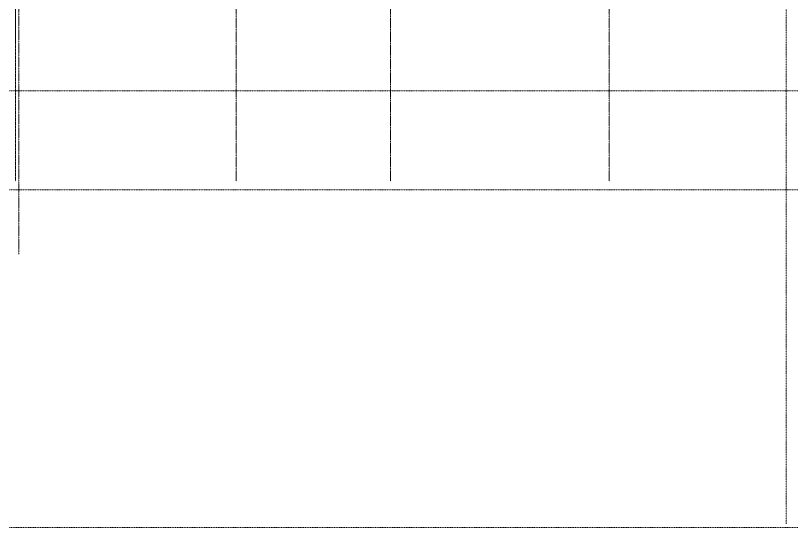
# Model space of a CAD drawing. Header units: millimetres. Extents: x -26249 to 60250, y -21218 to 23336.
# Drawn here: x 17047 to 19176, y -21168 to -19762 of the extents above; entities that cross this region are included whole.
import ezdxf

# ---------------------------------------------------------------- set-up
doc = ezdxf.new("R2010")
doc.units = ezdxf.units.MM
for name, pattern in [('ISO-02', [0.75, 0.6, -0.15]), ('Style de ligne -1', [0.41664, 0.20828, -0.20836]), ('Style de ligne -11', [0.347222, 0.20828, -0.138942]), ('Style de ligne -6', [1.04164, 0.625, -0.20828, 0.06943, -0.13893]), ('VW-01', [0.41656, 0.20828, -0.20828])]:
    doc.linetypes.add(name, pattern=pattern)
doc.layers.add('B Général', color=7, linetype='Continuous', lineweight=5)
doc.layers.add('C ANNOTATIONS-axes', color=1, linetype='ISO-02', lineweight=13, true_color=0xff0000)
doc.layers.add('C ANNOTATIONS-axes horizontaux', color=1, linetype='Style de ligne -1', lineweight=13, true_color=0xff0000)
doc.styles.add('Arial', font='arial.ttf')

# ---------------------------------------------------------------- blocks, each defined once
blk = doc.blocks.new('Groupe-64-1')
at = {"layer": 'B Général', "color": 1, "linetype": 'Style de ligne -11', "lineweight": 5}
blk.add_line((2145.7, -1173.9), (2145.7, 946.1), dxfattribs=at)
at = {"layer": 'B Général', "color": 1, "linetype": 'Style de ligne -11', "lineweight": 5, "flags": 128}
for points in [[(2185.7, 876.8), (2109.7, 1008.4), (2069.7, 968.4)], [(2105.7, 876.8), (2181.7, 1008.4), (2221.7, 968.4)]]:
    blk.add_lwpolyline(points, dxfattribs=at)
at = {"layer": 'B Général', "color": 1, "insert": (2119.8, 1083.6), "char_height": 30.34, "attachment_point": 1, "line_spacing_factor": 0.958078, "style": 'Arial'}
blk.add_mtext('JD', dxfattribs=at)
blk = doc.blocks.new('axes 2')
at = {"layer": 'B Général', "color": 1, "linetype": 'Style de ligne -6', "lineweight": 13}
for p, q in [((2750.672, -1173.93), (2750.672, 1361.07)), ((3174.575, -1173.93), (3174.575, 1361.07)), ((3774.633, -1173.93), (3774.633, 1361.07))]:
    blk.add_line(p, q, dxfattribs=at)
at = {"layer": 'B Général', "color": 1, "linetype": 'Style de ligne -6', "lineweight": 13, "flags": 128}
blk.add_lwpolyline([(2211.596, 1361.07), (2211.596, 1277.57), (2154.672, 1228.57), (2154.672, -1373.93)], dxfattribs=at)
at = {"layer": 'C ANNOTATIONS-axes horizontaux', "color": 5, "true_color": 0x0000ff}
for p, q in [((4705, -925.93), (-4705, -925.93)), ((4705, -1197.93), (-4705, -1197.93)), ((4705, -2124.828), (245, -2124.828))]:
    blk.add_line(p, q, dxfattribs=at)
at = {"layer": 'B Général', "color": 7}
blk.add_blockref('Groupe-64-1', (0, 0), dxfattribs=at)

msp = doc.modelspace()

# ---------------------------------------------------------------- linework, layer by layer
at = {"layer": 'B Général', "color": 250, "linetype": 'VW-01', "lineweight": 18, "true_color": 0x444444}
msp.add_line((19160.53, -21157.87), (19160.53, -18812.972), dxfattribs=at)

# ---------------------------------------------------------------- block references
at = {"layer": 'C ANNOTATIONS-axes', "color": 7}
msp.add_blockref('axes 2', (14900.882, -19043.042), dxfattribs=at)

doc.saveas('drawing.dxf')
